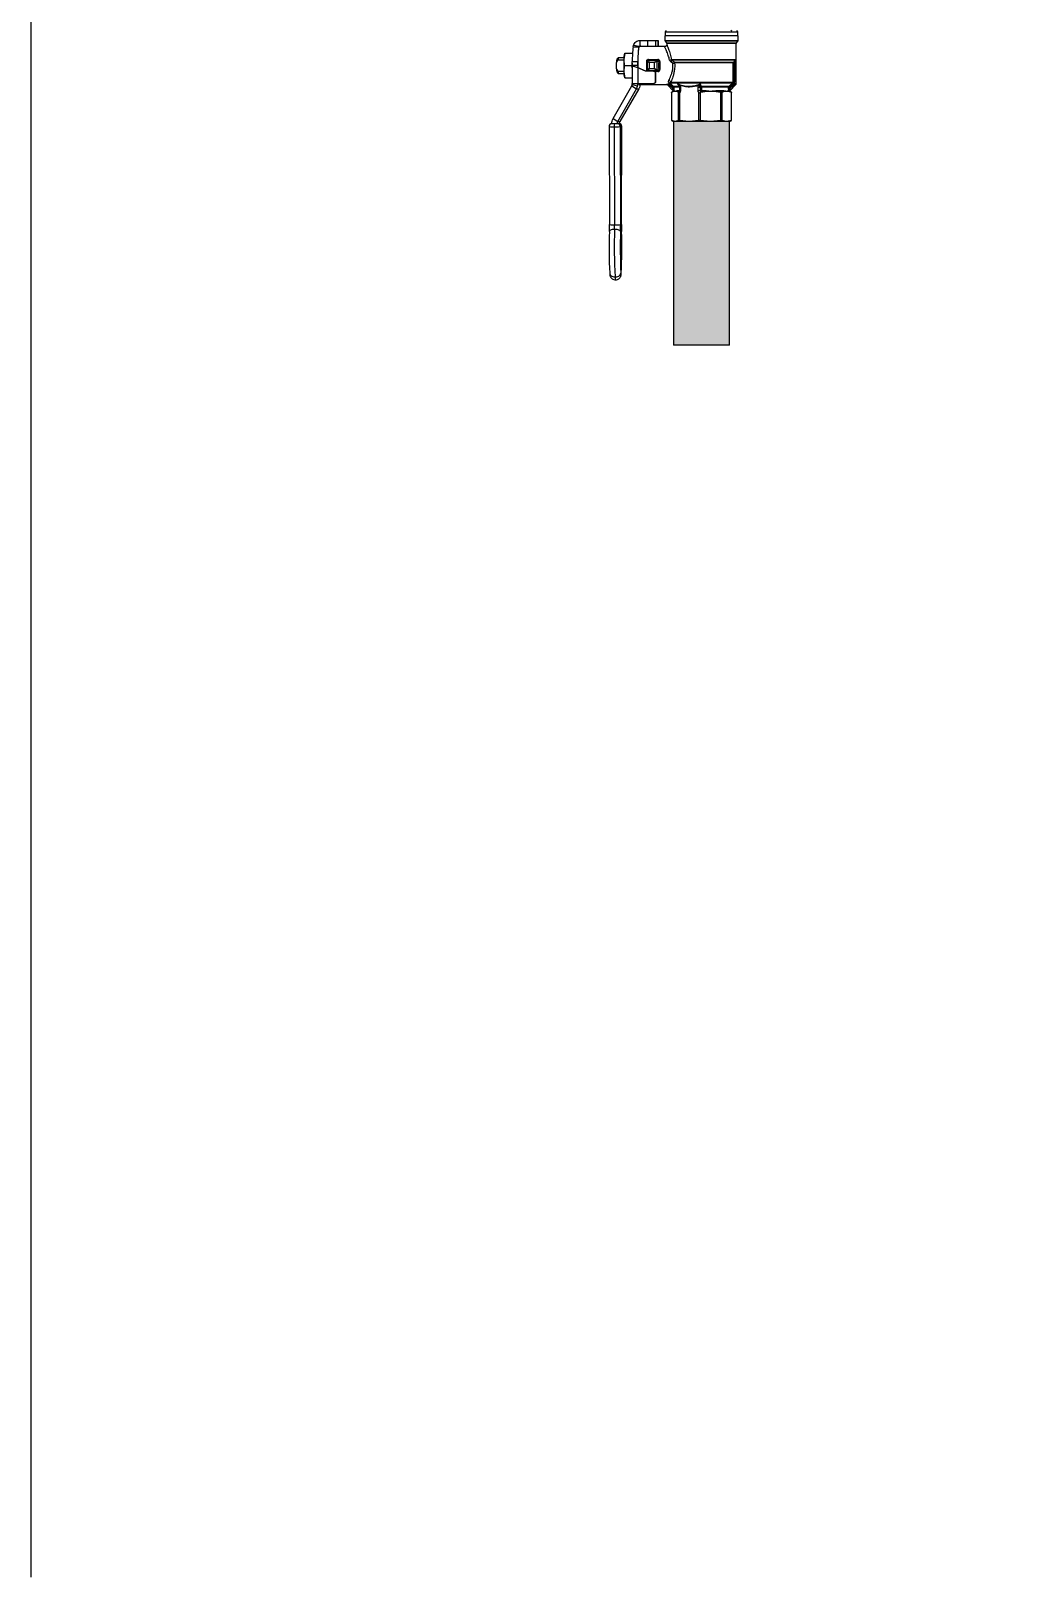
# Model space of a CAD drawing. Header units: centimetres. Extents: x -13594 to 4017, y -3206 to 1780.
# Drawn here: x -13594 to -13027, y -3206 to -2319 of the extents above; entities that cross this region are included whole.
import ezdxf

# ---------------------------------------------------------------- set-up
doc = ezdxf.new("R2010")
doc.units = ezdxf.units.CM

msp = doc.modelspace()

# ---------------------------------------------------------------- hatches: boundary and pattern name
at = {"transparency": 33554687}
h = msp.add_hatch(dxfattribs=at)
h.set_pattern_fill('ANSI31', color=5)
h.set_pattern_definition([(45, (9747.07579, -4323.31006), (-0.08838834765, 0.08838834765), [])])
h.paths.add_polyline_path([(-13193.7, -687.16), (-13225.74, -687.16), (-13225.74, -1392.12), (-13193.7, -1392.12)])
h.paths.add_polyline_path([(-13193.7, -1392.12), (-13225.74, -1392.12), (-13225.74, -1427.37), (-13209.72, -1456.21), (-13225.74, -1485.04), (-13225.74, -1520.29), (-13193.7, -1520.29)])
h.paths.add_polyline_path([(-13209.72, -1456.21), (-13238.56, -1440.18), (-13273.81, -1440.18), (-13273.81, -1456.21), (-13273.81, -1472.23), (-13238.56, -1472.23)])
h.paths.add_polyline_path([(-13225.74, -1427.37, -0.414214), (-13238.56, -1440.18), (-13209.72, -1456.21)])
h.paths.add_polyline_path([(-13209.72, -1456.21), (-13238.56, -1472.23, -0.414214), (-13225.74, -1485.04)])
h.paths.add_polyline_path([(-13193.7, -1520.29), (-13225.74, -1520.29), (-13225.74, -1648.47), (-13193.7, -1648.47), (-13193.7, -1613.22), (-13209.72, -1584.38), (-13193.7, -1555.54)])
h.paths.add_polyline_path([(-13180.88, -1568.36, -0.414214), (-13193.7, -1555.54), (-13209.72, -1584.38)])
h.paths.add_polyline_path([(-13209.72, -1584.38), (-13193.7, -1613.22, -0.414214), (-13180.88, -1600.4)])
h.paths.add_polyline_path([(-13145.63, -1568.36), (-13180.88, -1568.36), (-13209.72, -1584.38), (-13180.88, -1600.4), (-13145.63, -1600.4)])
h.paths.add_polyline_path([(-13107.18, -1568.36), (-13145.63, -1568.36), (-13145.63, -1600.4), (-13107.18, -1600.4)])
h.paths.add_polyline_path([(-13027.07, -1520.29), (-13059.12, -1520.29, -0.414214), (-13107.18, -1568.36), (-13107.18, -1600.4, 0.414214)])
h.paths.add_polyline_path([(-13027.07, -925.45), (-13027.81, -925.45), (-13059.12, -925.45), (-13059.12, -1520.29), (-13027.07, -1520.29)])
h.paths.add_polyline_path([(-13193.7, -1648.47), (-13225.74, -1648.47), (-13225.74, -2091.15), (-13225.31, -2091.15), (-13193.27, -2091.15)])
h.paths.add_polyline_path([(-13209.29, -2155.24), (-13193.27, -2126.4), (-13193.27, -2091.15), (-13225.31, -2091.15), (-13225.31, -2219.32), (-13193.27, -2219.32), (-13193.27, -2184.08)])
h.paths.add_polyline_path([(-13209.29, -2155.24), (-13193.27, -2184.08, -0.414214), (-13180.45, -2171.26)])
h.paths.add_polyline_path([(-13145.2, -2139.21), (-13180.45, -2139.21), (-13209.29, -2155.24), (-13180.45, -2171.26), (-13145.2, -2171.26)])
h.paths.add_polyline_path([(-13180.45, -2139.21, -0.414214), (-13193.27, -2126.4), (-13209.29, -2155.24)])
h.paths.add_polyline_path([(-13193.7, -2275.08), (-13195.83, -2275.08), (-13210.77, -2275.08), (-13225.1, -2275.08), (-13225.74, -2275.08), (-13225.74, -2307.05), (-13224.88, -2307.05), (-13193.7, -2307.05)])
h.paths.add_polyline_path([(-13193.7, -2371.14), (-13224.88, -2371.14), (-13225.74, -2371.14), (-13225.74, -2499.31), (-13193.7, -2499.31)])

# ---------------------------------------------------------------- linework, layer by layer
at = {"color": 7, "linetype": 'Continuous', "lineweight": 25}
for p, q in [((-13230.55, -2319.87), (-13230.55, -2322.11)), ((-13211.03, -2319.87), (-13230.55, -2319.87)), ((-13188.89, -2319.87), (-13211.03, -2319.87)), ((-13188.89, -2322.11), (-13188.89, -2319.87)), ((-13248.92, -2328.26), (-13248.67, -2327.57)), ((-13248.92, -2328.26), (-13245.72, -2328.26)), ((-13245.53, -2328.19), (-13248.67, -2327.57)), ((-13245.72, -2328.26), (-13245.53, -2328.19)), ((-13245.72, -2328.26), (-13245.61, -2328.26)), ((-13230.75, -2328.2), (-13245.53, -2328.2)), ((-13245.08, -2324.67), (-13245.08, -2327.88)), ((-13245.08, -2324.67), (-13240.65, -2324.67)), ((-13245.08, -2327.88), (-13240.65, -2327.88)), ((-13240.65, -2324.67), (-13240.65, -2327.88)), ((-13240.65, -2324.67), (-13236.17, -2324.67)), ((-13240.65, -2327.88), (-13236.17, -2327.88)), ((-13236.17, -2324.67), (-13236.17, -2327.88)), ((-13236.17, -2324.67), (-13234.81, -2324.67)), ((-13236.17, -2327.88), (-13234.81, -2327.88)), ((-13234.81, -2324.67), (-13234.81, -2327.88)), ((-13234.81, -2324.67), (-13234.53, -2324.67)), ((-13234.81, -2327.88), (-13234.53, -2327.88)), ((-13234.53, -2327.88), (-13234.53, -2324.67)), ((-13234.53, -2324.67), (-13234.53, -2327.88)), ((-13234.53, -2324.67), (-13234.53, -2324.67)), ((-13234.53, -2327.88), (-13234.53, -2327.88)), ((-13230.68, -2322.11), (-13230.68, -2324.76)), ((-13211.04, -2322.11), (-13230.68, -2322.11)), ((-13230.68, -2324.76), (-13188.76, -2324.76)), ((-13230.52, -2325.17), (-13229.74, -2326.1)), ((-13211.03, -2325.17), (-13230.52, -2325.17)), ((-13229.74, -2326.1), (-13189.7, -2326.1)), ((-13229.59, -2326.51), (-13229.59, -2327.02)), ((-13210.97, -2326.51), (-13229.59, -2326.51)), ((-13188.76, -2322.11), (-13211.04, -2322.11)), ((-13188.92, -2325.17), (-13211.03, -2325.17)), ((-13189.85, -2326.51), (-13210.97, -2326.51)), ((-13189.85, -2349.48), (-13189.85, -2326.51)), ((-13189.7, -2326.1), (-13188.92, -2325.17)), ((-13188.76, -2324.76), (-13188.76, -2322.11)), ((-13257.63, -2335.83), (-13258.52, -2337.24)), ((-13258.52, -2340.94), (-13258.52, -2337.24)), ((-13257.45, -2334.62), (-13258.34, -2335.51)), ((-13257.63, -2335.83), (-13254.25, -2335.83)), ((-13254.19, -2334.61), (-13257.43, -2334.61)), ((-13253.72, -2332.04), (-13254.24, -2335.57)), ((-13254.24, -2335.57), (-13253.98, -2339.09)), ((-13253.98, -2339.09), (-13254.24, -2342.62)), ((-13253.98, -2339.09), (-13249.63, -2339.09)), ((-13253.89, -2332.04), (-13253.93, -2332.16)), ((-13253.72, -2332.04), (-13249.38, -2332.04)), ((-13249.43, -2340.47), (-13249.63, -2339.09)), ((-13249.43, -2337.8), (-13249.43, -2349.46)), ((-13249.42, -2339.09), (-13249.42, -2336.71)), ((-13249.42, -2336.71), (-13246.23, -2336.71)), ((-13246.23, -2339.09), (-13249.42, -2339.09)), ((-13246.23, -2339.09), (-13246.23, -2336.71)), ((-13246.23, -2336.71), (-13246.23, -2339.56)), ((-13245.99, -2340.3), (-13246.23, -2339.09)), ((-13240.97, -2336.69), (-13240.97, -2341.49)), ((-13240.32, -2336.05), (-13235.86, -2336.05)), ((-13240.05, -2335.61), (-13234.83, -2335.61)), ((-13236.6, -2337.33), (-13239.77, -2337.33)), ((-13239.77, -2337.33), (-13239.77, -2340.86)), ((-13236.6, -2340.86), (-13236.6, -2337.33)), ((-13235.86, -2336.05), (-13234.87, -2336.05)), ((-13235.28, -2336.7), (-13235.28, -2341.48)), ((-13234.28, -2336.69), (-13235.24, -2336.69)), ((-13226.12, -2337.9), (-13227.26, -2337)), ((-13226.96, -2335.53), (-13190.08, -2335.53)), ((-13190.29, -2335.94), (-13226.51, -2335.94)), ((-13226.51, -2335.94), (-13225.19, -2337.12)), ((-13225.19, -2337.12), (-13191.34, -2337.12)), ((-13191.57, -2337.53), (-13225.07, -2337.53)), ((-13191.57, -2348.65), (-13191.57, -2337.53)), ((-13190.9, -2336.63), (-13190.9, -2348.65)), ((-13190.75, -2349.52), (-13190.75, -2336.45)), ((-13190.08, -2335.53), (-13190.08, -2349.52)), ((-13258.52, -2340.94), (-13257.63, -2342.36)), ((-13258.34, -2342.67), (-13257.45, -2343.57)), ((-13257.63, -2342.36), (-13254.25, -2342.36)), ((-13257.43, -2343.58), (-13254.19, -2343.58)), ((-13254.24, -2342.62), (-13253.72, -2346.14)), ((-13253.93, -2346.03), (-13253.89, -2346.14)), ((-13253.72, -2346.14), (-13249.43, -2346.14)), ((-13246.19, -2340.3), (-13246.19, -2349.35)), ((-13241.81, -2342.3), (-13246.19, -2340.3)), ((-13246.19, -2340.3), (-13245.99, -2340.3)), ((-13241.61, -2342.3), (-13245.99, -2340.3)), ((-13237.33, -2342.3), (-13241.81, -2342.3)), ((-13235.86, -2342.14), (-13240.32, -2342.14)), ((-13239.77, -2340.86), (-13236.6, -2340.86)), ((-13237.33, -2342.3), (-13237.13, -2342.3)), ((-13234.83, -2342.57), (-13236.34, -2342.57)), ((-13236.05, -2348.06), (-13236.05, -2343.58)), ((-13236.05, -2343.58), (-13235.85, -2343.58)), ((-13236.05, -2348.06), (-13235.85, -2348.06)), ((-13234.87, -2342.14), (-13235.86, -2342.14)), ((-13235.85, -2348.06), (-13235.85, -2343.58)), ((-13235.24, -2341.5), (-13234.28, -2341.5)), ((-13227.32, -2348.65), (-13191.57, -2348.65)), ((-13190.9, -2348.65), (-13191.57, -2348.65)), ((-13260.44, -2369.5), (-13249.72, -2350.75)), ((-13257.68, -2371.1), (-13246.95, -2352.35)), ((-13245.67, -2352.35), (-13256.54, -2371.1)), ((-13249.72, -2350.75), (-13249.46, -2350.13)), ((-13249.72, -2350.75), (-13246.95, -2352.35)), ((-13246.37, -2350.96), (-13249.46, -2350.13)), ((-13249.42, -2349.45), (-13249.35, -2349.35)), ((-13249.35, -2349.35), (-13246.19, -2349.35)), ((-13246.95, -2352.35), (-13246.37, -2350.96)), ((-13246.95, -2352.35), (-13245.67, -2352.35)), ((-13246.22, -2349.47), (-13245.75, -2349.47)), ((-13246.19, -2349.35), (-13237.33, -2349.35)), ((-13245.54, -2349.99), (-13229.54, -2349.99)), ((-13237.33, -2349.35), (-13237.13, -2349.35)), ((-13229.32, -2350.05), (-13225.92, -2353.5)), ((-13227.88, -2349.63), (-13228.44, -2348.96)), ((-13228.29, -2349.63), (-13227.88, -2349.63)), ((-13227.85, -2350.25), (-13228.26, -2350.25)), ((-13228.26, -2350.25), (-13226.23, -2352.3)), ((-13227.67, -2349.14), (-13227.06, -2349.91)), ((-13191.81, -2349.14), (-13227.67, -2349.14)), ((-13226.95, -2354.43), (-13226.95, -2370.54)), ((-13226.89, -2354.4), (-13226.89, -2370.57)), ((-13226.1, -2354.01), (-13226.66, -2354.28)), ((-13226.65, -2354.3), (-13225.99, -2354.01)), ((-13225.64, -2351.39), (-13226.23, -2351.39)), ((-13226.23, -2352.3), (-13226.23, -2351.39)), ((-13225.64, -2352.3), (-13226.23, -2352.3)), ((-13225.99, -2354.01), (-13226.1, -2354.01)), ((-13225.99, -2354.01), (-13224.88, -2353.83)), ((-13225.86, -2350.9), (-13222.53, -2350.9)), ((-13225.67, -2353.43), (-13225.63, -2353.43)), ((-13222.35, -2351.39), (-13225.64, -2351.39)), ((-13225.64, -2351.39), (-13225.64, -2352.3)), ((-13224.88, -2353.83), (-13223.77, -2354.01)), ((-13223.77, -2354.01), (-13222.99, -2354.33)), ((-13222.63, -2354.01), (-13223.77, -2354.01)), ((-13223.46, -2353.43), (-13222.35, -2353.43)), ((-13222.87, -2354.45), (-13222.99, -2354.33)), ((-13222.87, -2370.57), (-13222.87, -2354.45)), ((-13222.38, -2351.39), (-13222.38, -2353.43)), ((-13222.38, -2351.39), (-13221.81, -2351.39)), ((-13222.38, -2353.43), (-13221.81, -2353.43)), ((-13222.35, -2354.83), (-13222.35, -2370.57)), ((-13221.92, -2350.59), (-13221.81, -2351.39)), ((-13221.81, -2351.39), (-13221.81, -2353.43)), ((-13211.73, -2351.39), (-13211.62, -2350.59)), ((-13211.73, -2353.43), (-13211.73, -2351.39)), ((-13211.73, -2351.39), (-13210.36, -2351.39)), ((-13211.73, -2353.43), (-13210.36, -2353.43)), ((-13211.19, -2370.57), (-13211.19, -2354.83)), ((-13210.42, -2350.9), (-13210.36, -2351.39)), ((-13210.05, -2354.33), (-13210.41, -2354.45)), ((-13210.41, -2354.45), (-13210.41, -2370.57)), ((-13210.36, -2351.39), (-13210.36, -2351.39)), ((-13210.36, -2351.39), (-13210.36, -2353.43)), ((-13210.36, -2351.39), (-13209.78, -2351.39)), ((-13210.36, -2353.43), (-13210.36, -2351.39)), ((-13210.36, -2353.43), (-13210.36, -2353.43)), ((-13210.36, -2353.43), (-13209.78, -2353.43)), ((-13210.05, -2354.33), (-13207.77, -2354.01)), ((-13209.78, -2350.9), (-13193.94, -2350.9)), ((-13194.16, -2351.39), (-13209.78, -2351.39)), ((-13209.78, -2351.39), (-13209.78, -2353.43)), ((-13209.78, -2353.43), (-13207.81, -2353.43)), ((-13207.77, -2354.01), (-13209.78, -2354.01)), ((-13207.77, -2354.01), (-13204.53, -2353.83)), ((-13204.53, -2353.83), (-13201.3, -2354.01)), ((-13201.48, -2353.43), (-13197.12, -2353.43)), ((-13201.3, -2354.01), (-13198.65, -2354.4)), ((-13196.84, -2354.01), (-13201.3, -2354.01)), ((-13198.65, -2370.57), (-13198.65, -2354.4)), ((-13198.07, -2354.4), (-13196.84, -2354.01)), ((-13198.07, -2354.4), (-13198.07, -2370.57)), ((-13196.84, -2354.01), (-13195.33, -2353.83)), ((-13195.33, -2353.83), (-13193.83, -2354.01)), ((-13194.18, -2353.43), (-13194.09, -2353.43)), ((-13194.16, -2352.3), (-13194.16, -2351.39)), ((-13193.5, -2351.39), (-13194.16, -2351.39)), ((-13193.5, -2352.3), (-13194.16, -2352.3)), ((-13193.83, -2354.01), (-13192.6, -2354.4)), ((-13193.34, -2354.01), (-13193.83, -2354.01)), ((-13190.25, -2349.97), (-13193.73, -2353.49)), ((-13193.52, -2353.5), (-13190.04, -2349.97)), ((-13193.52, -2353.49), (-13190.04, -2349.97)), ((-13193.5, -2352.3), (-13190.75, -2349.52)), ((-13193.5, -2351.39), (-13193.5, -2352.3)), ((-13192.78, -2354.28), (-13193.34, -2354.01)), ((-13192.55, -2354.4), (-13192.79, -2354.3)), ((-13192.6, -2370.57), (-13192.6, -2354.4)), ((-13192.49, -2370.54), (-13192.49, -2354.43)), ((-13190.08, -2349.52), (-13190.75, -2349.52)), ((-13190.04, -2349.97), (-13190.04, -2349.97)), ((-13189.88, -2349.69), (-13189.87, -2349.52)), ((-13262.71, -2374.05), (-13262.52, -2430.23)), ((-13261.21, -2372.38), (-13258.01, -2372.38)), ((-13261.21, -2372.58), (-13261.21, -2372.38)), ((-13260.44, -2369.5), (-13257.68, -2371.1)), ((-13259.71, -2374.13), (-13259.52, -2430.39)), ((-13258.01, -2372.38), (-13256.89, -2372.38)), ((-13258.01, -2372.58), (-13258.01, -2372.38)), ((-13257.68, -2371.1), (-13256.54, -2371.1)), ((-13256.89, -2372.38), (-13256.89, -2372.39)), ((-13256.31, -2374.05), (-13256.12, -2430.22)), ((-13255.4, -2374.05), (-13256.31, -2374.05)), ((-13255.58, -2430.23), (-13255.39, -2374.05)), ((-13255.58, -2430.22), (-13255.4, -2374.05)), ((-13226.68, -2370.68), (-13225.74, -2371.14)), ((-13224.88, -2371.14), (-13226.66, -2370.64)), ((-13225.74, -2371.14), (-13225.74, -2499.31)), ((-13224.88, -2371.14), (-13225.74, -2371.14)), ((-13222.87, -2370.57), (-13224.88, -2371.14)), ((-13216.77, -2371.14), (-13224.88, -2371.14)), ((-13193.7, -2371.14), (-13224.88, -2371.14)), ((-13216.77, -2371.14), (-13222.35, -2370.57)), ((-13211.19, -2370.57), (-13216.77, -2371.14)), ((-13204.53, -2371.14), (-13216.77, -2371.14)), ((-13204.53, -2371.14), (-13210.41, -2370.57)), ((-13198.65, -2370.57), (-13204.53, -2371.14)), ((-13195.33, -2371.14), (-13204.53, -2371.14)), ((-13195.33, -2371.14), (-13198.07, -2370.57)), ((-13192.6, -2370.57), (-13195.33, -2371.14)), ((-13193.7, -2371.14), (-13195.33, -2371.14)), ((-13193.7, -2371.14), (-13192.76, -2370.68)), ((-13193.7, -2499.31), (-13193.7, -2371.14)), ((-13192.78, -2370.64), (-13192.55, -2370.57)), ((-13255.58, -2430.23), (-13255.58, -2430.22)), ((-13193.7, -2499.31), (-13225.74, -2499.31))]:
    msp.add_line(p, q, dxfattribs=at)
msp.add_lwpolyline([(-13594.21, 1779.66), (-13594.21, -3205.52)])
at = {"color": 7, "linetype": 'Continuous', "lineweight": 25, "flags": 128}
for points in [[(-13190.75, -2336.45), (-13190.84, -2336.56), (-13190.9, -2336.63)], [(-13222.43, -2350.94), (-13222.45, -2350.93), (-13222.53, -2350.9)], [(-13262.57, -2434.26), (-13262.54, -2433.98), (-13262.4, -2433.71), (-13262.13, -2433.46), (-13261.76, -2433.24), (-13261.3, -2433.06), (-13260.76, -2432.92), (-13260.17, -2432.84), (-13259.55, -2432.81)], [(-13259.55, -2432.81), (-13258.93, -2432.84), (-13258.32, -2432.92), (-13257.75, -2433.06), (-13257.24, -2433.24), (-13256.81, -2433.46), (-13256.49, -2433.71), (-13256.27, -2433.98), (-13256.17, -2434.26)], [(-13262.35, -2458.03), (-13262.32, -2458.46), (-13262.16, -2458.88), (-13261.89, -2459.26), (-13261.52, -2459.59), (-13261.05, -2459.87), (-13260.51, -2460.07), (-13259.92, -2460.2), (-13259.3, -2460.24)], [(-13255.95, -2458.03), (-13255.93, -2458.32), (-13255.91, -2458.54), (-13255.88, -2458.68), (-13255.85, -2458.73), (-13255.82, -2458.68), (-13255.8, -2458.54), (-13255.77, -2458.32), (-13255.75, -2458.03)]]:
    msp.add_lwpolyline(points, dxfattribs=at)
at = {"color": 7, "linetype": 'Continuous', "lineweight": 25}
for centre, radius, start, end in [((-13229.91, -2319.87), 0.641, 90, 180), ((-13192.27, -2318.62), 0.611, 177.08869, 266.75759), ((-13189.53, -2319.87), 0.641, 0, 90), ((-13190.79, -2335.98), 58.63, 172.43251, 180.70817), ((-13197.62, -2336.4), 48.67, 170.37265, 183.16866), ((-13187.6, -2335.98), 58.63, 172.43251, 180.70817), ((-13244.51, -2328.26), 0.384, 90.05024, 170.4677), ((-13230.04, -2324.76), 0.641, 180, 220.36454), ((-13230.23, -2326.51), 0.641, 0, 40.36454), ((-13189.21, -2326.51), 0.641, 139.63546, 180), ((-13189.4, -2324.76), 0.641, 319.63546, 0), ((-13252.3, -2337.01), 6.23, 166.0521, 182.13705), ((-13254.68, -2335.67), 2.95, 158.90952, 183.07704), ((-13150.97, -2339.09), 103.33, 178.04506, 181.95494), ((-13243.32, -2334.97), 10.93, 164.44899, 183.11509), ((-13070.37, -2339.09), 170.99, 179.23942, 180.76058), ((-13241.32, -2334.51), 2.32, 269.40335, 278.84516), ((-13240.32, -2336.69), 0.64, 90.05685, 180.05673), ((-13241.57, -2335.7), 1.53, 346.76568, 3.22317), ((-13235.94, -2336.74), 0.663, 2.89415, 86.99227), ((-13235.87, -2336.68), 0.631, 359.04972, 89.0171), ((-13236.36, -2335.7), 1.53, 346.76568, 3.22317), ((-13233.66, -2335.36), 1.47, 245.28806, 271.80662), ((-13228.39, -2333.2), 2.73, 278.27558, 301.57174), ((-13230.3, -2334.04), 4.25, 315.69013, 333.41275), ((-13225.94, -2337.74), 0.802, 12.9782, 40.28332), ((-13225.79, -2337.52), 0.727, 359.50829, 33.78417), ((-13252.3, -2341.17), 6.23, 177.86295, 193.9479), ((-13254.68, -2342.52), 2.95, 176.92296, 201.09048), ((-13243.32, -2343.21), 10.93, 176.88491, 195.55101), ((-13241.32, -2343.68), 2.32, 81.15484, 90.59665), ((-13240.32, -2341.5), 0.64, 179.94327, 269.94315), ((-13240.44, -2342.28), 0.387, 357.32515, 21.57274), ((-13237.33, -2343.58), 1.28, 359.94327, 89.94315), ((-13237.33, -2348.07), 1.28, 270.05685, 0.05673), ((-13237.13, -2343.58), 1.28, 359.94327, 89.94315), ((-13237.13, -2348.07), 1.28, 270.05685, 0.05673), ((-13235.94, -2341.45), 0.663, 273.00773, 357.10585), ((-13235.87, -2341.51), 0.631, 270.9829, 0.95028), ((-13236.36, -2342.49), 1.53, 356.77683, 13.23432), ((-13233.66, -2342.83), 1.47, 88.19338, 114.71194), ((-13228.72, -2349.09), 1.47, 17.53383, 80.81394), ((-13250.9, -2349.67), 1.49, 7.51992, 8.20988), ((-13247.7, -2349.67), 1.49, 7.51992, 8.20988), ((-13244.62, -2349.29), 1.15, 182.69507, 217.03982), ((-13229.74, -2350.48), 0.606, 44.17967, 91.36267), ((-13228.29, -2350.06), 1.11, 56.15645, 97.76407), ((-13232.48, -2350.14), 4.22, 358.55596, 6.99012), ((-13232.07, -2350.14), 4.22, 358.55596, 6.99012), ((-13230.17, -2347.96), 3.67, 318.22882, 327.84537), ((-13229.01, -2348.92), 3.72, 318.34546, 327.80842), ((-13226.27, -2353.43), 0.641, 296.17267, 0.09107), ((-13226.36, -2353.94), 0.634, 23.55955, 45.00282), ((-13226.28, -2351.39), 0.643, 359.95655, 49.75363), ((-13224.12, -2353.45), 0.657, 301.86996, 1.65667), ((-13221.68, -2351.65), 1.09, 102.66879, 134.95154), ((-13209.52, -2345), 5.97, 249.40129, 261.29363), ((-13209.6, -2351.69), 0.81, 102.52557, 158.25957), ((-13209.63, -2353.28), 0.746, 191.87152, 258.12783), ((-13331.62, -2351.36), 121.84, 359.98257, 0.21344), ((-13304.03, -2353.5), 94.25, 359.69317, 0.04364), ((-13204.87, -2353.5), 2.94, 178.61953, 189.91425), ((-13200.66, -2353.48), 0.826, 176.33376, 219.35856), ((-13196.45, -2353.46), 0.672, 177.66425, 234.76208), ((-13193.54, -2353.44), 0.643, 179.62249, 242.92534), ((-13193.51, -2351.39), 0.649, 131.0867, 180.18622), ((-13197.26, -2354.33), 4.77, 37.92921, 45.85521), ((-13193.29, -2353.93), 0.624, 135.76309, 157.35623), ((-13193.08, -2353.94), 0.634, 134.99746, 155.06629), ((-13193.06, -2353.43), 0.641, 201.64807, 244.10422), ((-13195.05, -2352.5), 4.67, 37.95804, 46.07122), ((-13187.64, -2346.61), 4.26, 223.17434, 232.1934), ((-13190.71, -2349.53), 0.633, 315.80494, 0.876), ((-13190.5, -2349.52), 0.641, 315.36793, 344.78516), ((-13190.49, -2349.52), 0.636, 315.04233, 344.77702), ((-13261.04, -2374.05), 1.67, 95.76153, 180.42424), ((-13251.5, -2373.71), 8.22, 170.77225, 182.98833), ((-13257.97, -2374.04), 1.66, 359.94475, 87.73752), ((-13257.06, -2374.05), 1.67, 0.06805, 88.75358), ((-13257.06, -2374.04), 1.66, 359.94417, 88.59088), ((-12977.16, -2443.51), 285.56, 178.14469, 182.91532), ((-13379.37, -2430.68), 116.86, 358.24588, 0.22806), ((-13260.32, -2416.79), 13.62, 260.67582, 273.35267), ((-12930.19, -2443.48), 329.54, 178.14469, 182.91532), ((-13329.63, -2430.67), 70.11, 358.24588, 0.22806), ((-13258.76, -2411.19), 19.21, 267.73392, 277.89669), ((-12970.76, -2443.51), 285.56, 178.14469, 182.91532), ((-13372.98, -2430.68), 116.86, 358.24588, 0.22806), ((-13540.94, -2443.51), 285.56, 357.08468, 1.85531), ((-13138.73, -2430.68), 116.86, 179.77194, 181.75412), ((-13256.31, -2460.66), 3.01, 171.92933, 204.81506), ((-13258.91, -2457.2), 3.07, 262.68444, 344.26224)]:
    msp.add_arc(centre, radius, start, end, dxfattribs=at)
for centre, major_axis, ratio, start_param, end_param in [((-13239.68, -2337.33), (1.28, -0.64), 0.025177, 3.091221, 4.662017), ((-13239.68, -2337.33), (-0.64, 1.28), 0.050331, 6.257995, 7.828792), ((-13236.51, -2337.33), (0.64, 1.28), 0.050331, 0.220582, 1.595986), ((-13236.51, -2337.33), (1.28, 0.64), 0.025177, 0.245763, 1.621168), ((-13235.86, -2337.33), (0, 1.28), 0.161666, 0, 0.195392), ((-13235.24, -2337.33), (0, 0.641), 0.260428, 0, 0.195392), ((-13231.34, -2339.09), (0, 11.54), 0.260428, 1.360926, 1.780667), ((-13230.72, -2339.09), (0, 10.89), 0.272047, 1.360926, 1.780667), ((-13239.68, -2340.86), (1.28, 0.64), 0.025177, 1.621168, 3.191965), ((-13239.68, -2340.86), (0.64, 1.28), 0.050331, 1.595986, 3.166783), ((-13236.51, -2340.86), (1.28, -0.64), 0.025177, 4.662017, 6.037422), ((-13236.51, -2340.86), (-0.64, 1.28), 0.050331, 1.545606, 2.921011), ((-13235.86, -2340.86), (0, 1.28), 0.161666, 2.946201, 3.141593), ((-13235.24, -2340.86), (0, 0.641), 0.260428, 2.946201, 3.141593), ((-13240.93, -2339.09), (11.4, -10.89), 0.030029, 6.106795, 6.251746), ((-13210.17, -2370.25), (16.65, 16.84), 0.031481, 6.214148, 6.414483), ((-13209.27, -2369.33), (19.22, 19.43), 0.031481, 6.22754, 6.401091), ((-13209.72, -2368.88), (19.86, 19.43), 0.031475, 6.252404, 6.402124), ((-13259.5, -2374.05), (3.2, 0.01), 0.027073, 3.078605, 4.649401), ((-13259.5, -2374.05), (3.2, 0.01), 0.027073, 4.649401, 6.220197)]:
    msp.add_ellipse(centre, major_axis=major_axis, ratio=ratio, start_param=start_param, end_param=end_param, dxfattribs=at)
for points in [[(-13248.67, -2327.57), (-13248.54, -2327.18), (-13248.29, -2326.38), (-13247.43, -2325.44), (-13246.33, -2324.8), (-13245.49, -2324.71), (-13245.08, -2324.67)], [(-13245.53, -2328.19), (-13245.48, -2328.1), (-13245.39, -2327.93), (-13245.18, -2327.9), (-13245.08, -2327.88)], [(-13246.19, -2340.3), (-13246.6, -2340.2), (-13247.42, -2340), (-13248.45, -2339.7), (-13249.2, -2339.4), (-13249.35, -2339.19), (-13249.42, -2339.09)], [(-13261.21, -2372.38), (-13261.18, -2371.87), (-13261.11, -2370.86), (-13260.67, -2369.95), (-13260.44, -2369.5)], [(-13258.01, -2372.38), (-13258, -2372.16), (-13257.97, -2371.71), (-13257.77, -2371.3), (-13257.68, -2371.1)], [(-13256.54, -2371.1), (-13256.64, -2371.3), (-13256.84, -2371.71), (-13256.88, -2372.16), (-13256.89, -2372.38)]]:
    msp.add_open_spline(points, degree=3, dxfattribs=at)
for points, knots in [([(-13228, -2335.9), (-13228.24, -2334.98), (-13228.77, -2332.93), (-13229.86, -2330.54), (-13230.63, -2328.91), (-13230.98, -2328.13), (-13230.8, -2328.28), (-13230.75, -2328.31)], [0, 0, 0, 0, 0.214942, 0.476437, 0.708707, 0.932924, 1, 1, 1, 1]), ([(-13229.59, -2327.02), (-13229.59, -2327.03), (-13229.59, -2327.08), (-13229.62, -2327.34), (-13229.81, -2327.72), (-13230.18, -2328.05), (-13230.54, -2328.2), (-13230.73, -2328.19), (-13230.75, -2328.19)], [0, 0, 0, 0, 0.040722, 0.235354, 0.461406, 0.70602, 0.960757, 1, 1, 1, 1]), ([(-13229.57, -2327.02), (-13229.53, -2327.22), (-13229.44, -2327.64), (-13228.66, -2329.58), (-13227.67, -2332.23), (-13227.18, -2334.49), (-13226.96, -2335.53)], [0, 0, 0, 0, 0.223139, 0.473862, 0.760024, 1, 1, 1, 1]), ([(-13240.05, -2335.61), (-13240.13, -2335.62), (-13240.35, -2335.63), (-13240.71, -2335.76), (-13241.06, -2336.03), (-13241.3, -2336.4), (-13241.33, -2336.68), (-13241.35, -2336.82)], [0, 0, 0, 0, 0.12088, 0.341716, 0.565224, 0.783907, 1, 1, 1, 1]), ([(-13234.87, -2336.05), (-13234.8, -2336.05), (-13234.66, -2336.07), (-13234.47, -2336.17), (-13234.34, -2336.32), (-13234.27, -2336.5), (-13234.28, -2336.63), (-13234.28, -2336.69)], [0, 0, 0, 0, 0.203529, 0.4016497, 0.5992284, 0.8067652, 1, 1, 1, 1]), ([(-13233.62, -2336.82), (-13233.62, -2336.71), (-13233.63, -2336.46), (-13233.79, -2336.11), (-13234.06, -2335.83), (-13234.42, -2335.65), (-13234.7, -2335.62), (-13234.83, -2335.61)], [0, 0, 0, 0, 0.182384, 0.384289, 0.584833, 0.791316, 1, 1, 1, 1]), ([(-13228.48, -2347.64), (-13228.06, -2346.76), (-13227.41, -2345.44), (-13226.62, -2343.13), (-13226.13, -2340.95), (-13226.03, -2339.13), (-13226.11, -2338.03), (-13226.12, -2337.9)], [0, 0, 0, 0, 0.35382, 0.531375, 0.708586, 0.966578, 1, 1, 1, 1]), ([(-13227.26, -2337), (-13227.45, -2336.84), (-13227.79, -2336.53), (-13227.93, -2336.1), (-13228, -2335.9)], [0, 0, 0, 0, 0.538971, 1, 1, 1, 1]), ([(-13225.16, -2337.56), (-13225.14, -2337.77), (-13225.05, -2339.06), (-13225.14, -2341.15), (-13225.6, -2343.58), (-13226.32, -2346.16), (-13226.92, -2347.66), (-13227.32, -2348.65)], [0, 0, 0, 0, 0.049742, 0.309245, 0.484259, 0.65947, 1, 1, 1, 1]), ([(-13226.96, -2335.53), (-13226.91, -2335.6), (-13226.79, -2335.77), (-13226.61, -2335.88), (-13226.51, -2335.94)], [0, 0, 0, 0, 0.4370304, 1, 1, 1, 1]), ([(-13225.33, -2337.22), (-13225.4, -2337.29), (-13225.55, -2337.44), (-13225.84, -2337.68), (-13226.04, -2337.84), (-13226.12, -2337.9), (-13226.12, -2337.9)], [0, 0, 0, 0, 0.3702587, 0.7333373, 0.9926085, 1, 1, 1, 1]), ([(-13225.16, -2337.56), (-13225.25, -2337.6), (-13225.43, -2337.68), (-13225.78, -2337.8), (-13226.02, -2337.87), (-13226.12, -2337.9), (-13226.12, -2337.9)], [0, 0, 0, 0, 0.3703162, 0.7334185, 0.9925585, 1, 1, 1, 1]), ([(-13225.19, -2337.12), (-13225.23, -2337.14), (-13225.27, -2337.17), (-13225.32, -2337.21), (-13225.33, -2337.22)], [0, 0, 0, 0, 0.837919, 1, 1, 1, 1]), ([(-13225.07, -2337.53), (-13225.09, -2337.53), (-13225.12, -2337.54), (-13225.15, -2337.56), (-13225.16, -2337.56)], [0, 0, 0, 0, 0.843032, 1, 1, 1, 1]), ([(-13191.34, -2337.12), (-13191.4, -2337.19), (-13191.51, -2337.32), (-13191.56, -2337.46), (-13191.57, -2337.53), (-13191.57, -2337.53)], [0, 0, 0, 0, 0.5418108, 0.9904319, 1, 1, 1, 1]), ([(-13191.34, -2337.12), (-13191.27, -2337.05), (-13191.13, -2336.9), (-13190.98, -2336.72), (-13190.9, -2336.63)], [0, 0, 0, 0, 0.4818877, 1, 1, 1, 1]), ([(-13190.75, -2336.45), (-13190.64, -2336.32), (-13190.48, -2336.14), (-13190.34, -2335.99), (-13190.29, -2335.94)], [0, 0, 0, 0, 0.681004, 1, 1, 1, 1]), ([(-13190.08, -2335.53), (-13190.08, -2335.53), (-13190.09, -2335.6), (-13190.13, -2335.74), (-13190.23, -2335.87), (-13190.29, -2335.94)], [0, 0, 0, 0, 0.0095682, 0.4667885, 1, 1, 1, 1]), ([(-13241.35, -2341.36), (-13241.34, -2341.47), (-13241.31, -2341.71), (-13241.15, -2342.05), (-13240.95, -2342.22), (-13240.85, -2342.3)], [0, 0, 0, 0, 0.287623, 0.669599, 1, 1, 1, 1]), ([(-13234.28, -2341.5), (-13234.28, -2341.57), (-13234.27, -2341.71), (-13234.36, -2341.9), (-13234.52, -2342.05), (-13234.7, -2342.13), (-13234.82, -2342.13), (-13234.87, -2342.14)], [0, 0, 0, 0, 0.2245215, 0.4436842, 0.6520446, 0.8521753, 1, 1, 1, 1]), ([(-13234.83, -2342.57), (-13234.73, -2342.57), (-13234.5, -2342.55), (-13234.15, -2342.41), (-13233.84, -2342.14), (-13233.64, -2341.77), (-13233.62, -2341.5), (-13233.62, -2341.36)], [0, 0, 0, 0, 0.150711, 0.359367, 0.57285, 0.787698, 1, 1, 1, 1]), ([(-13228.44, -2348.96), (-13228.55, -2348.77), (-13228.76, -2348.38), (-13228.58, -2347.89), (-13228.48, -2347.64)], [0, 0, 0, 0, 0.500565, 1, 1, 1, 1]), ([(-13227.32, -2348.65), (-13227.42, -2348.74), (-13227.63, -2348.92), (-13227.66, -2349.07), (-13227.67, -2349.14)], [0, 0, 0, 0, 0.499205, 1, 1, 1, 1]), ([(-13191.57, -2348.65), (-13191.58, -2348.72), (-13191.59, -2348.86), (-13191.69, -2349.03), (-13191.78, -2349.11), (-13191.81, -2349.14)], [0, 0, 0, 0, 0.379427, 0.761381, 1, 1, 1, 1]), ([(-13191.37, -2349.63), (-13191.3, -2349.57), (-13191.13, -2349.41), (-13190.95, -2349.07), (-13190.92, -2348.79), (-13190.9, -2348.65)], [0, 0, 0, 0, 0.236403, 0.618168, 1, 1, 1, 1]), ([(-13249.46, -2350.13), (-13249.45, -2350.06), (-13249.42, -2349.91), (-13249.41, -2349.72), (-13249.41, -2349.57), (-13249.42, -2349.5), (-13249.42, -2349.47)], [0, 0, 0, 0, 0.259411, 0.505355, 0.748531, 1, 1, 1, 1]), ([(-13246.37, -2350.96), (-13246.31, -2350.65), (-13246.22, -2350.21), (-13246.21, -2349.71), (-13246.22, -2349.55), (-13246.22, -2349.47)], [0, 0, 0, 0, 0.57745, 0.804192, 1, 1, 1, 1]), ([(-13244.96, -2349.99), (-13244.99, -2350.32), (-13245.06, -2351.15), (-13245.44, -2351.9), (-13245.67, -2352.35)], [0, 0, 0, 0, 0.3953943, 1, 1, 1, 1]), ([(-13229.76, -2349.87), (-13229.77, -2349.86), (-13229.79, -2349.82), (-13229.68, -2349.77), (-13229.46, -2349.71), (-13229.06, -2349.65), (-13228.64, -2349.63), (-13228.36, -2349.63), (-13228.29, -2349.63)], [0, 0, 0, 0, 0.140322, 0.281822, 0.424709, 0.626858, 0.905943, 1, 1, 1, 1]), ([(-13229.65, -2350), (-13229.59, -2349.99), (-13229.48, -2349.98), (-13229.37, -2350.01), (-13229.32, -2350.03), (-13229.33, -2350.03), (-13229.33, -2350.03)], [0, 0, 0, 0, 0.224986, 0.457627, 0.745948, 1, 1, 1, 1]), ([(-13229.31, -2350.06), (-13229.32, -2350.05), (-13229.33, -2350.03), (-13229.33, -2350.01), (-13229.3, -2350.01), (-13229.24, -2350), (-13229.1, -2350.02), (-13228.81, -2350.08), (-13228.52, -2350.16), (-13228.32, -2350.23), (-13228.26, -2350.25)], [0, 0, 0, 0, 0.081498, 0.11551, 0.205083, 0.232105, 0.361673, 0.569322, 0.88787, 1, 1, 1, 1]), ([(-13227.06, -2349.91), (-13227.19, -2349.83), (-13227.43, -2349.66), (-13227.73, -2349.64), (-13227.88, -2349.63)], [0, 0, 0, 0, 0.491332, 1, 1, 1, 1]), ([(-13227.85, -2350.25), (-13227.85, -2350.25), (-13227.77, -2350.25), (-13227.62, -2350.27), (-13227.5, -2350.36), (-13227.43, -2350.4)], [0, 0, 0, 0, 0.011921, 0.506253, 1, 1, 1, 1]), ([(-13226.23, -2351.39), (-13226.39, -2351.26), (-13226.8, -2350.93), (-13227.2, -2350.6), (-13227.43, -2350.4)], [0, 0, 0, 0, 0.4049401, 1, 1, 1, 1]), ([(-13227.06, -2349.91), (-13226.83, -2350.11), (-13226.43, -2350.44), (-13226.03, -2350.77), (-13225.86, -2350.9)], [0, 0, 0, 0, 0.59507, 1, 1, 1, 1]), ([(-13226.93, -2354.43), (-13226.94, -2354.43), (-13226.94, -2354.42), (-13226.91, -2354.41), (-13226.89, -2354.4)], [0, 0, 0, 0, 0.491544, 1, 1, 1, 1]), ([(-13225.92, -2353.49), (-13225.91, -2353.5), (-13225.91, -2353.5), (-13225.9, -2353.48), (-13225.91, -2353.44), (-13225.93, -2353.36), (-13225.96, -2353.2), (-13226.05, -2352.87), (-13226.15, -2352.55), (-13226.22, -2352.34), (-13226.23, -2352.3)], [0, 0, 0, 0, 0.078113, 0.107431, 0.18934, 0.220844, 0.352148, 0.578015, 0.922109, 1, 1, 1, 1]), ([(-13225.67, -2353.43), (-13225.67, -2353.43), (-13225.68, -2353.53), (-13225.75, -2353.67), (-13225.78, -2353.68), (-13225.78, -2353.69)], [0, 0, 0, 0, 0.00646, 0.633186, 1, 1, 1, 1]), ([(-13225.64, -2352.3), (-13225.64, -2352.35), (-13225.64, -2352.64), (-13225.65, -2353.03), (-13225.66, -2353.33), (-13225.67, -2353.43)], [0, 0, 0, 0, 0.129092, 0.717285, 1, 1, 1, 1]), ([(-13225.63, -2353.43), (-13225.52, -2353.47), (-13225.34, -2353.53), (-13225.01, -2353.75), (-13224.88, -2353.83), (-13224.88, -2353.83)], [0, 0, 0, 0, 0.627931, 0.991558, 1, 1, 1, 1]), ([(-13224.88, -2353.83), (-13224.88, -2353.83), (-13224.85, -2353.82), (-13224.77, -2353.76), (-13224.52, -2353.64), (-13224.09, -2353.47), (-13223.67, -2353.45), (-13223.46, -2353.43)], [0, 0, 0, 0, 0.008436, 0.061446, 0.2351, 0.636478, 1, 1, 1, 1]), ([(-13223.27, -2349.63), (-13223.1, -2349.69), (-13221.87, -2350.15), (-13219.47, -2350.8), (-13216.25, -2351), (-13213.22, -2350.56), (-13211.41, -2349.94), (-13210.5, -2349.63)], [0, 0, 0, 0, 0.0414094, 0.2987311, 0.5640476, 0.7796893, 1, 1, 1, 1]), ([(-13222.53, -2350.9), (-13222.62, -2350.75), (-13222.87, -2350.33), (-13223.12, -2349.9), (-13223.27, -2349.63)], [0, 0, 0, 0, 0.364798, 1, 1, 1, 1]), ([(-13223.27, -2349.63), (-13223.27, -2349.63), (-13223.2, -2349.67), (-13222.86, -2349.86), (-13222.38, -2350.15), (-13222.05, -2350.47), (-13221.92, -2350.59)], [0, 0, 0, 0, 0.005407, 0.14419, 0.690249, 1, 1, 1, 1]), ([(-13222.61, -2350.54), (-13222.62, -2350.52), (-13222.77, -2350.23), (-13223.01, -2349.94), (-13223.22, -2349.68), (-13223.27, -2349.63), (-13223.27, -2349.63)], [0, 0, 0, 0, 0.082089, 0.809388, 0.992851, 1, 1, 1, 1]), ([(-13222.99, -2354.33), (-13222.97, -2354.32), (-13222.95, -2354.31), (-13222.93, -2354.3), (-13222.93, -2354.3)], [0, 0, 0, 0, 0.9042189, 1, 1, 1, 1]), ([(-13222.93, -2354.3), (-13222.91, -2354.28), (-13222.81, -2354.18), (-13222.71, -2354.09), (-13222.63, -2354.01)], [0, 0, 0, 0, 0.204724, 1, 1, 1, 1]), ([(-13222.93, -2354.3), (-13222.87, -2354.28), (-13222.75, -2354.24), (-13222.67, -2354.15), (-13222.63, -2354.1)], [0, 0, 0, 0, 0.538108, 1, 1, 1, 1]), ([(-13222.87, -2354.45), (-13222.81, -2354.51), (-13222.71, -2354.62), (-13222.51, -2354.75), (-13222.38, -2354.82), (-13222.35, -2354.83), (-13222.35, -2354.83)], [0, 0, 0, 0, 0.474703, 0.864266, 0.990498, 1, 1, 1, 1]), ([(-13222.39, -2353.43), (-13222.39, -2353.46), (-13222.38, -2353.59), (-13222.43, -2353.81), (-13222.53, -2354.01), (-13222.6, -2354.08), (-13222.63, -2354.11)], [0, 0, 0, 0, 0.097571, 0.493389, 0.814621, 1, 1, 1, 1]), ([(-13222.6, -2350.54), (-13222.55, -2350.65), (-13222.47, -2350.79), (-13222.44, -2350.94), (-13222.43, -2350.98)], [0, 0, 0, 0, 0.713727, 1, 1, 1, 1]), ([(-13222.49, -2350.79), (-13222.46, -2350.88), (-13222.39, -2351.07), (-13222.4, -2351.28), (-13222.4, -2351.39)], [0, 0, 0, 0, 0.4564864, 1, 1, 1, 1]), ([(-13221.81, -2353.43), (-13221.83, -2353.65), (-13221.87, -2354.09), (-13222.1, -2354.56), (-13222.3, -2354.77), (-13222.35, -2354.83)], [0, 0, 0, 0, 0.420055, 0.84074, 1, 1, 1, 1]), ([(-13211.62, -2350.59), (-13213.04, -2350.93), (-13215.45, -2351.5), (-13218.95, -2351.35), (-13220.92, -2350.85), (-13221.92, -2350.59)], [0, 0, 0, 0, 0.417602, 0.704964, 1, 1, 1, 1]), ([(-13211.19, -2354.83), (-13211.24, -2354.77), (-13211.44, -2354.56), (-13211.67, -2354.09), (-13211.71, -2353.65), (-13211.73, -2353.43)], [0, 0, 0, 0, 0.15926, 0.579945, 1, 1, 1, 1]), ([(-13211.62, -2350.59), (-13211.49, -2350.46), (-13211.15, -2350.11), (-13210.77, -2349.82), (-13210.53, -2349.65), (-13210.5, -2349.63), (-13210.5, -2349.63)], [0, 0, 0, 0, 0.354436, 0.925496, 0.994592, 1, 1, 1, 1]), ([(-13211.19, -2354.83), (-13211.19, -2354.83), (-13211.16, -2354.82), (-13211.03, -2354.75), (-13210.76, -2354.62), (-13210.53, -2354.51), (-13210.41, -2354.45)], [0, 0, 0, 0, 0.0095021, 0.1357339, 0.5252972, 1, 1, 1, 1]), ([(-13210.5, -2349.63), (-13210.35, -2349.9), (-13210.11, -2350.33), (-13209.87, -2350.75), (-13209.78, -2350.9)], [0, 0, 0, 0, 0.635202, 1, 1, 1, 1]), ([(-13210.5, -2349.63), (-13210.5, -2349.63), (-13210.5, -2349.66), (-13210.48, -2349.89), (-13210.44, -2350.29), (-13210.43, -2350.73), (-13210.42, -2350.9)], [0, 0, 0, 0, 0.005348, 0.073629, 0.641687, 1, 1, 1, 1]), ([(-13210.36, -2353.43), (-13210.37, -2353.54), (-13210.4, -2353.75), (-13210.35, -2354.02), (-13210.24, -2354.22), (-13210.12, -2354.28), (-13210.07, -2354.3)], [0, 0, 0, 0, 0.300495, 0.585997, 0.830798, 1, 1, 1, 1]), ([(-13209.78, -2354.01), (-13209.86, -2354.09), (-13209.95, -2354.18), (-13210.05, -2354.28), (-13210.07, -2354.3)], [0, 0, 0, 0, 0.795276, 1, 1, 1, 1]), ([(-13210.07, -2354.3), (-13210.07, -2354.3), (-13210.06, -2354.31), (-13210.06, -2354.32), (-13210.05, -2354.33)], [0, 0, 0, 0, 0.095781, 1, 1, 1, 1]), ([(-13207.81, -2353.43), (-13207.11, -2353.47), (-13206, -2353.53), (-13204.93, -2353.75), (-13204.54, -2353.83), (-13204.53, -2353.83)], [0, 0, 0, 0, 0.627931, 0.991558, 1, 1, 1, 1]), ([(-13204.53, -2353.83), (-13204.52, -2353.83), (-13204.13, -2353.75), (-13203.09, -2353.53), (-13202.11, -2353.47), (-13201.48, -2353.43)], [0, 0, 0, 0, 0.0084419, 0.3720689, 1, 1, 1, 1]), ([(-13198.65, -2354.4), (-13198.56, -2354.41), (-13198.37, -2354.44), (-13198.17, -2354.43), (-13198.09, -2354.41), (-13198.07, -2354.4)], [0, 0, 0, 0, 0.392959, 0.786198, 1, 1, 1, 1]), ([(-13197.12, -2353.43), (-13196.7, -2353.47), (-13196.04, -2353.53), (-13195.52, -2353.75), (-13195.34, -2353.83), (-13195.33, -2353.83)], [0, 0, 0, 0, 0.627931, 0.991558, 1, 1, 1, 1]), ([(-13195.33, -2353.83), (-13195.33, -2353.83), (-13195.15, -2353.75), (-13194.69, -2353.53), (-13194.38, -2353.47), (-13194.18, -2353.43)], [0, 0, 0, 0, 0.008442, 0.372069, 1, 1, 1, 1]), ([(-13194.09, -2353.43), (-13194.11, -2353.27), (-13194.15, -2352.92), (-13194.16, -2352.52), (-13194.16, -2352.3)], [0, 0, 0, 0, 0.451739, 1, 1, 1, 1]), ([(-13193.86, -2353.69), (-13193.89, -2353.68), (-13193.95, -2353.67), (-13194.05, -2353.53), (-13194.09, -2353.43), (-13194.09, -2353.43)], [0, 0, 0, 0, 0.380369, 0.99354, 1, 1, 1, 1]), ([(-13193.94, -2350.9), (-13193.45, -2350.49), (-13192.73, -2349.91), (-13192.03, -2349.32), (-13191.81, -2349.14)], [0, 0, 0, 0, 0.694358, 1, 1, 1, 1]), ([(-13193.68, -2353.68), (-13193.69, -2353.66), (-13193.7, -2353.63), (-13193.82, -2353.67), (-13193.86, -2353.69)], [0, 0, 0, 0, 0.6419476, 1, 1, 1, 1]), ([(-13193.5, -2352.3), (-13193.55, -2352.46), (-13193.64, -2352.75), (-13193.73, -2353.11), (-13193.77, -2353.33), (-13193.77, -2353.43), (-13193.77, -2353.48), (-13193.76, -2353.5), (-13193.74, -2353.5), (-13193.74, -2353.5), (-13193.73, -2353.49)], [0, 0, 0, 0, 0.325443, 0.575636, 0.745766, 0.82698, 0.867851, 0.937208, 0.98043, 1, 1, 1, 1]), ([(-13191.37, -2349.63), (-13191.58, -2349.81), (-13192.29, -2350.4), (-13193, -2350.99), (-13193.5, -2351.39)], [0, 0, 0, 0, 0.305628, 1, 1, 1, 1]), ([(-13192.6, -2354.4), (-13192.56, -2354.41), (-13192.49, -2354.44), (-13192.49, -2354.43), (-13192.53, -2354.41), (-13192.55, -2354.4)], [0, 0, 0, 0, 0.392959, 0.786198, 1, 1, 1, 1]), ([(-13226.89, -2370.57), (-13226.92, -2370.55), (-13226.96, -2370.53), (-13226.94, -2370.54), (-13226.94, -2370.54)], [0, 0, 0, 0, 0.936002, 1, 1, 1, 1]), ([(-13222.35, -2370.57), (-13222.44, -2370.56), (-13222.62, -2370.53), (-13222.79, -2370.54), (-13222.85, -2370.56), (-13222.87, -2370.57)], [0, 0, 0, 0, 0.392961, 0.7862, 1, 1, 1, 1]), ([(-13210.41, -2370.57), (-13210.51, -2370.56), (-13210.72, -2370.53), (-13210.99, -2370.54), (-13211.14, -2370.56), (-13211.19, -2370.57)], [0, 0, 0, 0, 0.392961, 0.786201, 1, 1, 1, 1]), ([(-13198.07, -2370.57), (-13198.12, -2370.56), (-13198.23, -2370.53), (-13198.45, -2370.54), (-13198.6, -2370.56), (-13198.65, -2370.57)], [0, 0, 0, 0, 0.3929594, 0.7861978, 1, 1, 1, 1]), ([(-13192.55, -2370.57), (-13192.52, -2370.56), (-13192.47, -2370.53), (-13192.51, -2370.54), (-13192.58, -2370.56), (-13192.6, -2370.57)], [0, 0, 0, 0, 0.392959, 0.786198, 1, 1, 1, 1]), ([(-13262.35, -2458.22), (-13262.34, -2458.37), (-13262.32, -2458.69), (-13262.27, -2459.1), (-13262.15, -2459.65), (-13261.88, -2460.32), (-13261.34, -2461.05), (-13260.5, -2461.64), (-13259.68, -2461.94), (-13259.19, -2461.9), (-13259.05, -2461.89)], [0, 0, 0, 0, 0.093827, 0.21375, 0.307369, 0.419954, 0.581801, 0.755432, 0.930969, 1, 1, 1, 1]), ([(-13259.05, -2461.89), (-13258.83, -2461.89), (-13258.26, -2461.9), (-13257.47, -2461.56), (-13256.79, -2461.05), (-13256.34, -2460.48), (-13256.05, -2459.93), (-13255.9, -2459.45), (-13255.82, -2459.04), (-13255.78, -2458.67), (-13255.76, -2458.37), (-13255.75, -2458.22)], [0, 0, 0, 0, 0.112298, 0.278305, 0.416699, 0.536337, 0.639701, 0.728588, 0.802776, 0.902934, 1, 1, 1, 1])]:
    msp.add_open_spline(points, degree=3, knots=knots, dxfattribs=at)

doc.saveas('drawing.dxf')
